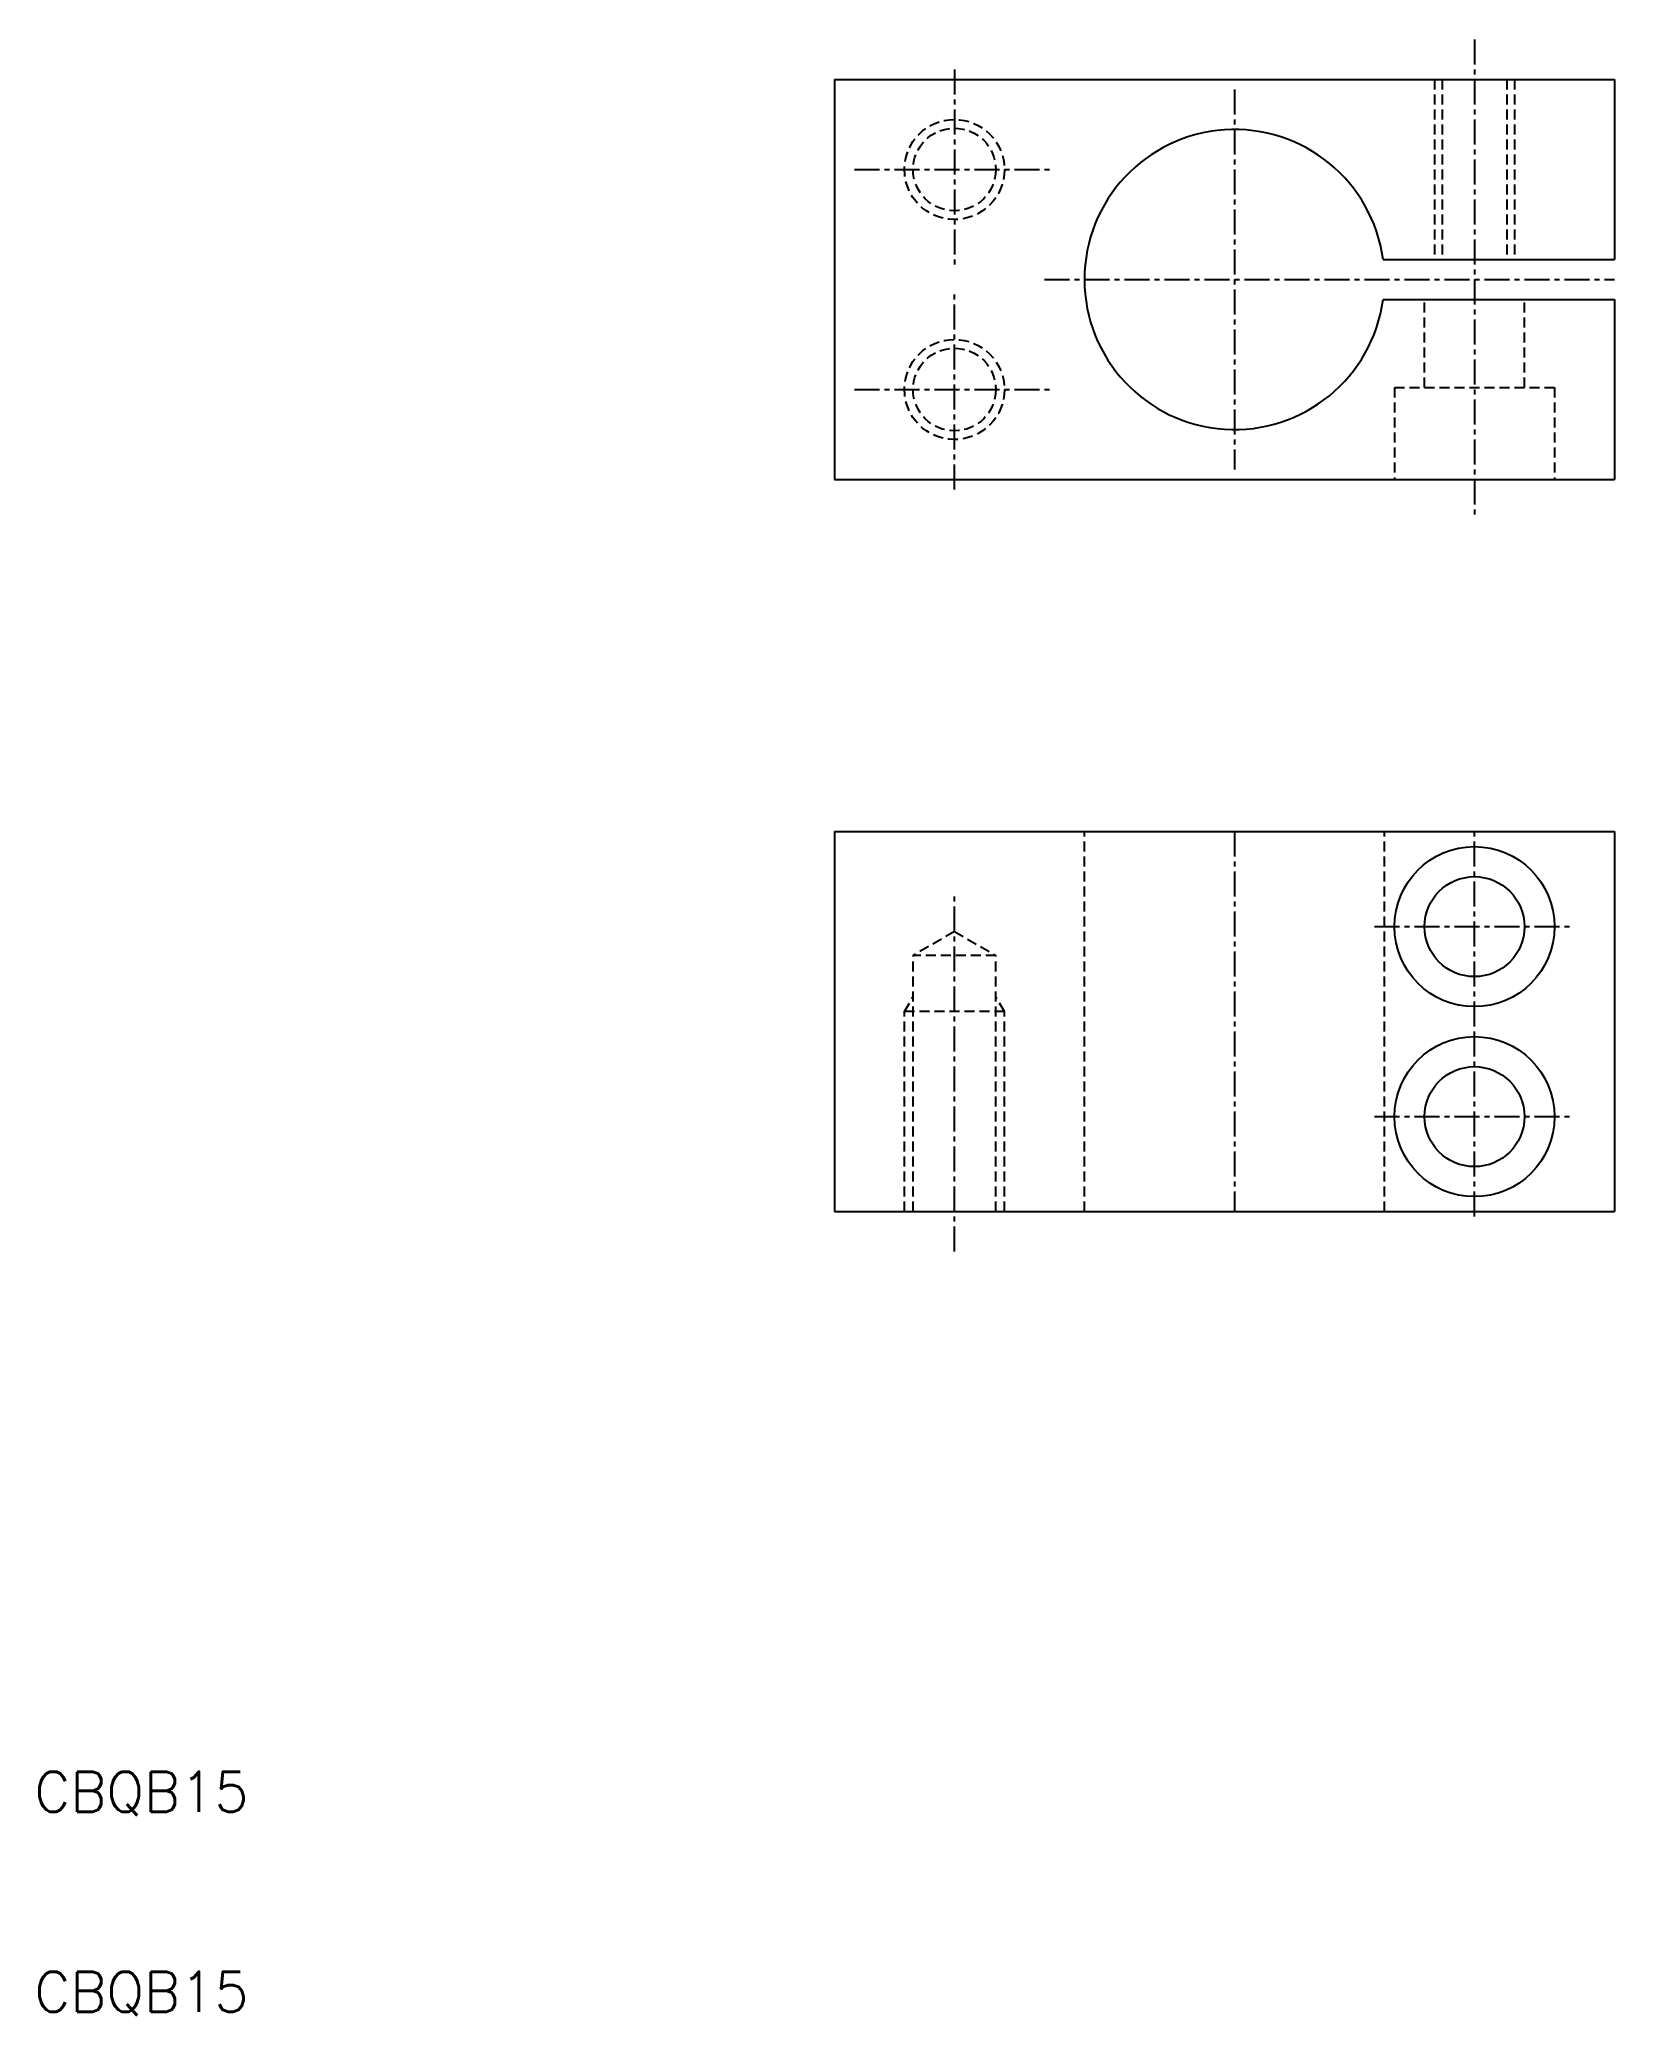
# Model space of a CAD drawing. Extents: x 10.3 to 89, y 9.8 to 108.6.
import ezdxf

# ---------------------------------------------------------------- set-up
doc = ezdxf.new("R2010")
doc.units = 0
doc.linetypes.add('CENTER', pattern=[2, 1.25, -0.25, 0.25, -0.25])
doc.linetypes.add('DASHED', pattern=[0.75, 0.5, -0.25])
doc.layers.get('0').update_dxf_attribs({"linetype": 'CONTINUOUS'})
doc.layers.add('CENTER', color=1, linetype='CENTER')
doc.styles.get("Standard").update_dxf_attribs({"font": 'txt.shx'})

msp = doc.modelspace()

# ---------------------------------------------------------------- linework, layer by layer
at = {"color": 7, "linetype": 'CONTINUOUS'}
for p, q in [((50, 106.607), (50, 86.607)), ((50, 106.607), (89, 106.607)), ((89, 106.607), (89, 97.607)), ((77.433, 97.607), (89, 97.607)), ((77.433, 95.607), (89, 95.607)), ((89, 95.607), (89, 86.607)), ((50, 86.607), (89, 86.607)), ((50, 69), (50, 50)), ((50, 69), (89, 69)), ((89, 69), (89, 50)), ((50, 50), (89, 50))]:
    msp.add_line(p, q, dxfattribs=at)
at = {"color": 3, "linetype": 'DASHED'}
for p, q in [((80, 106.607), (80, 97.607)), ((80.379, 106.607), (80.379, 97.607)), ((83.621, 106.607), (83.621, 97.607)), ((84, 106.607), (84, 97.607)), ((79.5, 91.207), (79.5, 95.607)), ((84.5, 91.207), (84.5, 95.607)), ((78, 91.207), (86, 91.207)), ((78, 91.207), (78, 86.607)), ((86, 91.207), (86, 86.607)), ((62.5, 50), (62.5, 69)), ((77.5, 50), (77.5, 69)), ((56, 64), (53.933, 62.807)), ((56, 64), (58.067, 62.807)), ((53.933, 50), (53.933, 62.807)), ((58.067, 62.807), (53.933, 62.807)), ((58.067, 50), (58.067, 62.807)), ((53.5, 60), (53.933, 60.75)), ((58.5, 60), (58.067, 60.75)), ((58.5, 60), (53.5, 60)), ((53.5, 50), (53.5, 60)), ((58.5, 50), (58.5, 60))]:
    msp.add_line(p, q, dxfattribs=at)
for centre, radius in [((56, 102.107), 2.5), ((56, 102.107), 2.067), ((56, 91.107), 2.5), ((56, 91.107), 2.067)]:
    msp.add_circle(centre, radius, dxfattribs=at)
at = {"color": 7, "linetype": 'CONTINUOUS'}
for centre, radius in [((82, 64.25), 4), ((82, 64.25), 2.5), ((82, 54.75), 4), ((82, 54.75), 2.5)]:
    msp.add_circle(centre, radius, dxfattribs=at)
msp.add_arc((70, 96.607), 7.5, 7.66226, 352.33774, dxfattribs=at)
at = {"layer": 'CENTER', "color": 1, "linetype": 'CENTER'}
for p, q in [((82, 108.607), (82, 84.607)), ((56, 107.107), (56, 97.107)), ((70, 106.107), (70, 87.107)), ((51, 102.107), (61, 102.107)), ((56, 86.107), (56, 96.107)), ((60.5, 96.607), (89, 96.607)), ((51, 91.107), (61, 91.107)), ((82, 59.25), (82, 69.25)), ((70, 69), (70, 50)), ((56, 48), (56, 66)), ((77, 64.25), (87, 64.25)), ((82, 49.75), (82, 59.75)), ((77, 54.75), (87, 54.75))]:
    msp.add_line(p, q, dxfattribs=at)

# ---------------------------------------------------------------- texts
at = {"color": 7, "linetype": 'CONTINUOUS'}
for p in [(10, 20), (10, 10)]:
    msp.add_text('CBQB15', height=2, dxfattribs=at).set_placement(p)

doc.saveas('drawing.dxf')
